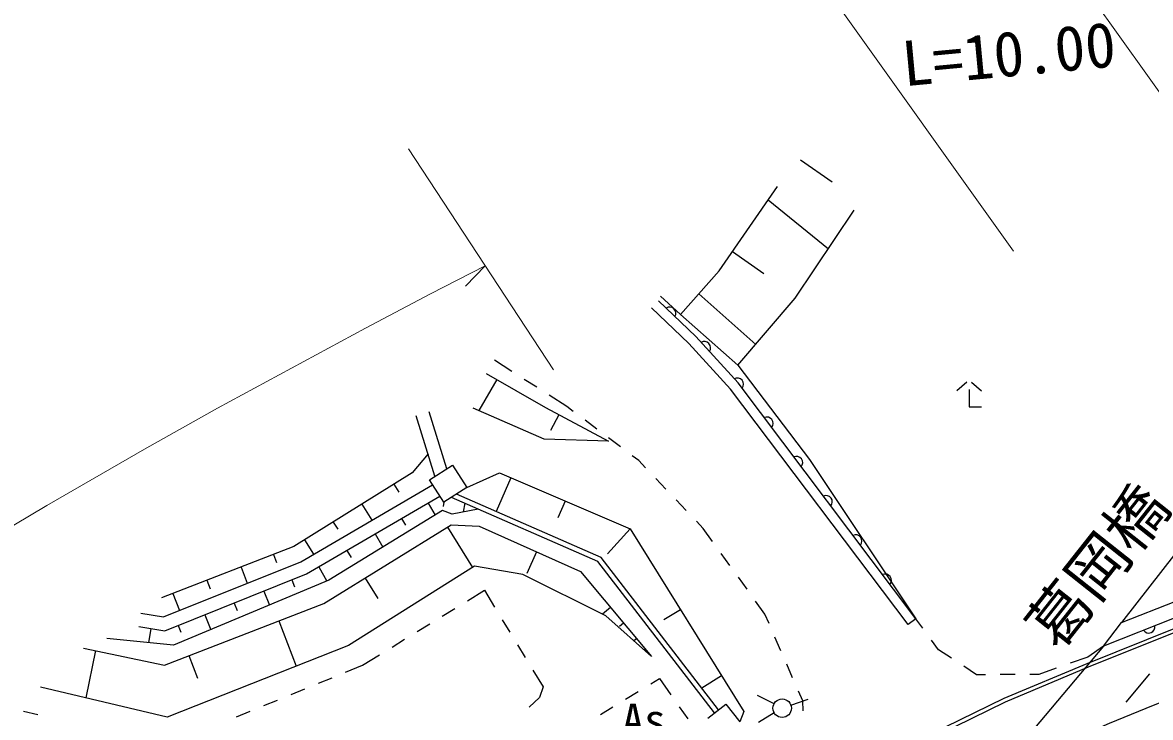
# Model space of a CAD drawing. Units: millimetres, scale not verified. Extents: x 40000 to 680000, y 20000 to 380000.
# Drawn here: x 432450 to 478382, y 290126 to 318397 of the extents above; entities that cross this region are included whole.
import ezdxf
from ezdxf.enums import TextEntityAlignment as Align

# ---------------------------------------------------------------- set-up
doc = ezdxf.new("R2010")
doc.units = ezdxf.units.MM
doc.header["$LTSCALE"] = 1000
for name, color, linetype, lineweight in [('M-BGD', 7, 'Continuous', 25), ('M-STR-HTXT', 7, 'Continuous', 13), ('M-STR-STR1', 1, 'Continuous', 25)]:
    doc.layers.add(name, color=color, linetype=linetype, lineweight=lineweight)
doc.styles.add('ＭＳ ゴシック', font='')
doc.styles.get('ＭＳ ゴシック').set_extended_font_data('MS Gothic')

msp = doc.modelspace()

# ---------------------------------------------------------------- linework, layer by layer
at = {"layer": 'M-BGD'}
for p, q in [((464132, 312806), (465414, 311921)), ((462811, 311185), (465268, 309198)), ((461356, 309078), (462638, 308193)), ((459989, 307365), (462309, 305304)), ((459873, 305621), (458345, 307078)), ((458429, 307271), (459242, 306525)), ((459587, 305341), (458069, 306789)), ((459242, 306525), (461584, 304458)), ((461589, 303735), (459873, 305621)), ((461281, 303479), (459587, 305341)), ((452379, 304202), (451663, 304658)), ((451326, 304122), (453746, 302730)), ((461584, 304458), (464501, 300619)), ((451760, 303873), (451034, 302612)), ((453390, 303557), (452884, 303879)), ((468829, 294142), (461589, 303735)), ((470901, 303768), (470501, 303418)), ((471101, 303768), (471501, 303418)), ((454611, 302778), (453896, 303234)), ((468509, 293901), (461281, 303479)), ((471001, 303468), (471001, 302768)), ((453695, 301453), (450797, 302715)), ((453746, 302730), (456311, 301367)), ((454878, 302578), (454611, 302778)), ((471001, 302768), (471501, 302768)), ((449241, 299940), (448484, 302392)), ((449723, 300246), (449010, 302554)), ((454292, 302440), (453951, 301797)), ((455837, 301857), (455357, 302218)), ((456311, 301367), (453695, 301453)), ((456797, 301137), (456317, 301497)), ((448962, 300844), (448310, 300073)), ((457542, 300576), (457276, 300776)), ((457824, 300280), (457542, 300576)), ((464501, 300619), (468829, 294142)), ((448310, 300073), (443497, 297074)), ((449017, 299798), (449954, 300393)), ((449954, 300393), (450537, 299476)), ((450537, 299476), (451871, 300073)), ((451871, 300073), (457194, 297796)), ((443776, 296458), (449146, 299594)), ((447574, 299615), (447777, 299289)), ((449599, 298881), (449017, 299798)), ((452331, 299876), (451742, 298499)), ((458651, 299410), (458238, 299845)), ((444019, 295963), (449441, 299129)), ((450537, 299476), (449599, 298881)), ((455880, 296476), (449912, 299079)), ((456007, 296639), (450116, 299209)), ((477208, 293994), (490442, 299203)), ((446272, 298803), (446678, 298152)), ((448962, 298849), (449248, 298358)), ((449599, 298881), (449584, 298706)), ((451008, 298601), (449941, 298401)), ((450460, 298840), (450394, 298486)), ((454542, 298930), (454248, 298242)), ((459478, 298540), (459065, 298975)), ((449546, 298540), (444929, 295710)), ((447887, 298222), (448044, 297953)), ((449941, 298401), (449546, 298540)), ((460173, 297809), (459891, 298105)), ((489700, 298291), (476474, 293023)), ((444722, 294757), (449907, 297963)), ((445104, 298076), (445286, 297784)), ((449756, 297870), (450774, 296224)), ((449907, 297963), (451051, 297905)), ((451051, 297905), (455166, 296062)), ((457194, 297796), (456266, 296779)), ((457194, 297796), (461820, 290370)), ((460549, 297288), (460173, 297809)), ((443936, 297348), (444300, 296764)), ((446812, 297594), (447126, 297056)), ((443497, 297074), (438107, 294990)), ((442663, 296752), (442790, 296423)), ((445662, 296922), (445829, 296635)), ((453376, 296864), (452980, 295981)), ((461251, 296314), (460900, 296801)), ((438184, 294213), (443776, 296458)), ((450859, 296278), (445726, 293053)), ((452824, 295936), (450859, 296278)), ((460628, 290312), (455880, 296476)), ((460787, 290434), (456007, 296639)), ((438246, 293645), (444019, 295963)), ((441347, 296243), (441601, 295585)), ((444511, 296251), (444847, 295675)), ((456203, 294266), (452824, 295936)), ((455166, 296062), (458058, 292601)), ((461953, 295341), (461602, 295828)), ((444929, 295710), (438597, 293062)), ((439960, 295707), (440094, 295360)), ((443413, 295720), (443527, 295436)), ((446403, 295797), (446921, 294959)), ((438573, 295171), (438841, 294477)), ((442277, 295264), (442505, 294696)), ((450566, 294874), (451256, 295298)), ((451256, 295298), (451672, 294614)), ((438231, 292258), (444722, 294757)), ((441073, 294781), (441194, 294480)), ((449543, 294246), (450055, 294560)), ((456390, 294597), (456072, 294331)), ((459241, 294510), (458568, 294092)), ((462680, 294333), (462304, 294854)), ((437269, 294364), (438184, 294213)), ((439869, 294297), (440111, 293695)), ((442887, 294051), (443596, 292211)), ((451984, 294102), (452296, 293589)), ((458058, 292601), (456203, 294266)), ((462850, 293942), (462680, 294333)), ((468829, 294142), (468509, 293901)), ((469115, 293751), (468829, 294142)), ((475806, 292324), (480198, 294094)), ((437180, 293821), (438246, 293645)), ((437673, 293740), (437578, 293165)), ((438788, 293863), (438897, 293593)), ((448521, 293618), (449032, 293932)), ((456922, 293961), (456763, 293828)), ((475863, 292185), (480254, 293955)), ((438597, 293062), (435886, 293337)), ((445726, 293053), (438332, 290131)), ((447498, 292990), (448009, 293304)), ((452607, 293076), (452919, 292564)), ((457455, 293324), (457350, 293237)), ((463331, 292842), (463090, 293392)), ((469755, 292875), (469469, 293266)), ((434932, 292946), (438231, 292258)), ((435422, 292844), (435021, 290920)), ((439220, 292639), (439573, 291722)), ((446296, 292253), (446987, 292677)), ((457803, 292907), (457759, 292870)), ((470279, 292534), (469755, 292875)), ((476474, 293023), (475832, 292584)), ((445607, 291971), (446296, 292253)), ((463811, 291742), (463571, 292292)), ((471305, 291864), (470781, 292206)), ((472421, 290903), (475806, 292324)), ((472483, 290767), (475863, 292185)), ((475832, 292584), (475114, 292329)), ((444496, 291516), (445052, 291743)), ((453231, 292051), (453647, 291368)), ((458030, 291489), (458386, 291706)), ((458386, 291706), (458851, 291045)), ((460916, 291820), (460107, 291316)), ((471668, 291865), (471305, 291864)), ((472868, 291869), (472268, 291867)), ((473831, 291872), (473468, 291870)), ((474548, 292127), (473831, 291872)), ((478347, 291900), (477382, 290752)), ((438332, 290131), (433175, 291360)), ((443386, 291061), (443941, 291289)), ((453647, 291368), (453500, 290941)), ((442275, 290607), (442830, 290834)), ((453500, 290941), (453084, 290541)), ((457005, 290864), (457517, 291177)), ((463052, 290675), (462386, 291021)), ((463739, 290625), (464447, 290871)), ((464221, 290801), (464051, 291193)), ((464243, 290400), (464221, 290801)), ((468845, 289155), (472421, 290903)), ((468912, 289021), (472483, 290767)), ((432485, 290384), (433070, 290251)), ((441165, 290152), (441720, 290380)), ((455981, 290239), (456493, 290552)), ((459195, 290554), (459540, 290063)), ((460361, 290096), (461096, 290672)), ((461096, 290672), (461663, 289949)), ((461820, 290370), (461663, 289949)), ((463064, 290307), (462424, 289917))]:
    msp.add_line(p, q, dxfattribs=at)
for points in [[(459242, 306525), (460814, 308293), (463191, 311734)], [(461584, 304458), (463918, 307182), (466314, 310761)]]:
    msp.add_lwpolyline(points, dxfattribs=at)
msp.add_circle((463384, 290502), 375, dxfattribs=at)
for centre, radius, start, end in [((458798, 306568), 256, 329.0401, 123.6793), ((460214, 305163), 256, 324.9813, 119.6205), ((461559, 303686), 253, 319.1586, 119.7856), ((462760, 302090), 256, 319.7199, 114.3591), ((463965, 300493), 256, 319.7199, 114.3591), ((465170, 298897), 256, 319.7199, 114.3591), ((466374, 297301), 256, 319.7199, 114.3591), ((467579, 295704), 256, 319.7199, 114.3591), ((478312, 293815), 256, 214.3969, 9.0361), ((538078, 142843), 159328, 110.11433, 124.89491)]:
    msp.add_arc(centre, radius, start, end, dxfattribs=at)
at = {"layer": 'M-STR-HTXT'}
for p, q in [((482422, 310424), (474661, 321283)), ((472810, 309091), (464761, 320353)), ((454074, 304270), (448164, 313267)), ((451293, 308504), (449065, 307365)), ((450482, 307668), (451293, 308504)), ((449065, 307365), (446420, 305964)), ((446420, 305964), (440390, 302711)), ((440390, 302711), (437414, 301035)), ((437414, 301035), (433443, 298745)), ((433443, 298745), (430386, 296935))]:
    msp.add_line(p, q, dxfattribs=at)
at = {"layer": 'M-STR-STR1'}
for p, q in [((480542, 298273), (477208, 293994)), ((476474, 293023), (477208, 293994)), ((476474, 293023), (468994, 284171))]:
    msp.add_line(p, q, dxfattribs=at)

# ---------------------------------------------------------------- texts
at = {"layer": 'M-BGD', "style": 'ＭＳ ゴシック'}
msp.add_text('As', height=1320, dxfattribs=at).set_placement((456861, 288970), align=Align.BOTTOM_LEFT)
at = {"layer": 'M-STR-HTXT', "style": 'ＭＳ ゴシック'}
msp.add_text('L=10.00', height=1833, rotation=5.367, dxfattribs=at).set_placement((468403, 315257), align=Align.BOTTOM_LEFT)
at = {"layer": 'M-STR-STR1', "style": 'ＭＳ ゴシック'}
msp.add_text('葛岡橋', height=1833, rotation=51.64, dxfattribs=at).set_placement((475058, 292436), align=Align.BOTTOM_LEFT)

doc.saveas('drawing.dxf')
